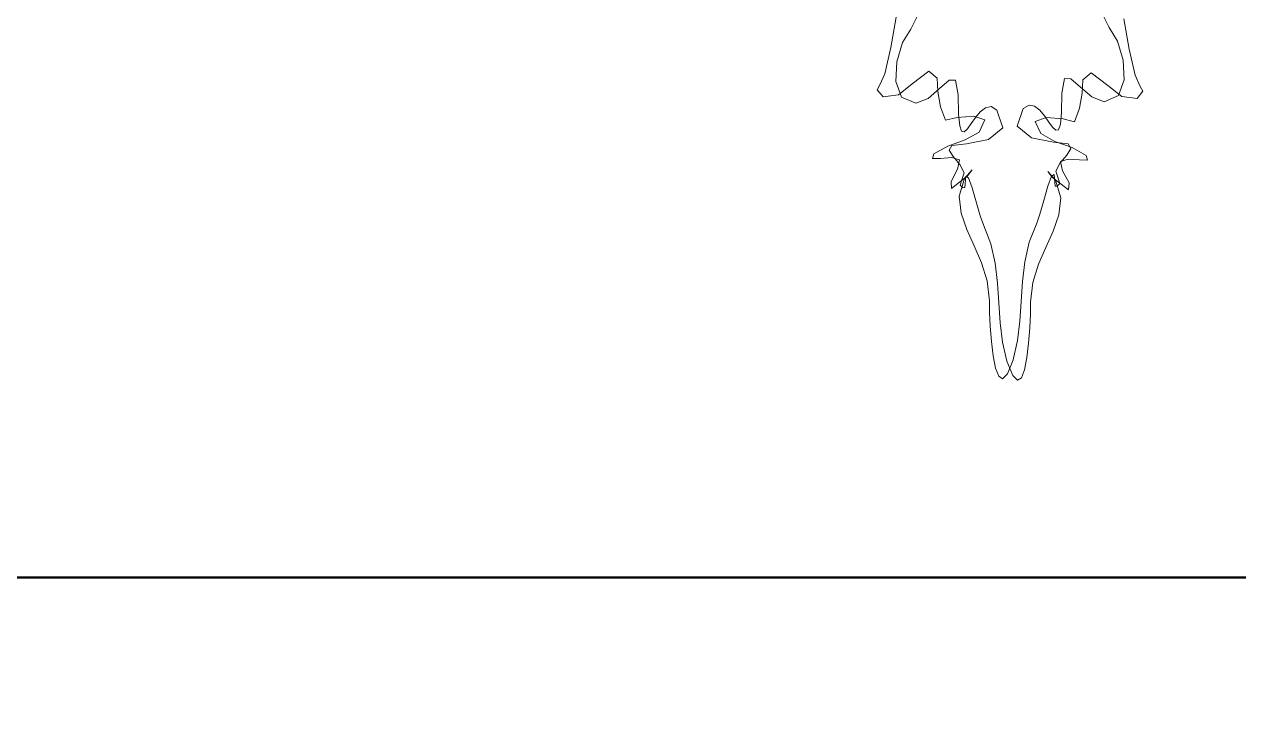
# Model space of a CAD drawing. Header units: centimetres. Extents: x -377343 to 693706, y 194584 to 813780.
# Drawn here: x 203699.6 to 203780.6, y 497769.9 to 497816.1 of the extents above; entities that cross this region are included whole.
import ezdxf

# ---------------------------------------------------------------- set-up
doc = ezdxf.new("R2010")
doc.units = ezdxf.units.CM
doc.layers.add('Legenda', color=252, linetype='Continuous', lineweight=20)
doc.layers.add('PIPA', color=11, linetype='Continuous')
doc.layers.add('TEXT', color=7, linetype='Continuous')

msp = doc.modelspace()

# ---------------------------------------------------------------- linework, layer by layer
at = {"layer": 'Legenda', "color": 1, "lineweight": 50}
msp.add_lwpolyline([(202636.04, 500582.743), (206006.733, 500582.743), (206006.733, 497779.182), (202636.04, 497779.182)], close=True, dxfattribs=at)
at = {"layer": 'PIPA', "lineweight": 35, "extrusion": (0, 0.816497, 0.57735), "elevation": 193451.324}
msp.add_lwpolyline([(-421704.212, -325591.681), (-159560.265, -63447.734), (377343.333, -600351.331), (-158232.47, -1135927.133), (-693706.405, -600453.199), (-454216.825, -360963.619)], dxfattribs=at)
at = {"layer": 'TEXT', "color": 2, "linetype": 'Continuous', "lineweight": 13}
for p, q in [((203759.242, 497816.776), (203758.742, 497815.809)), ((203759.242, 497816.776), (203758.742, 497815.809)), ((203771.483, 497816.882), (203771.984, 497815.915)), ((203771.483, 497816.882), (203771.984, 497815.915)), ((203757.415, 497814.577), (203757.762, 497816.599)), ((203757.415, 497814.577), (203757.762, 497816.599)), ((203773.31, 497814.471), (203772.964, 497816.493)), ((203773.31, 497814.471), (203772.964, 497816.493)), ((203758.742, 497815.809), (203758.183, 497814.904)), ((203758.742, 497815.809), (203758.183, 497814.904)), ((203771.984, 497815.915), (203772.543, 497815.01)), ((203771.984, 497815.915), (203772.543, 497815.01)), ((203757.005, 497812.83), (203757.415, 497814.577)), ((203757.005, 497812.83), (203757.415, 497814.577)), ((203758.183, 497814.904), (203757.807, 497813.627)), ((203758.183, 497814.904), (203757.807, 497813.627)), ((203772.543, 497815.01), (203772.919, 497813.733)), ((203772.543, 497815.01), (203772.919, 497813.733)), ((203773.72, 497812.724), (203773.31, 497814.471)), ((203773.72, 497812.724), (203773.31, 497814.471)), ((203757.807, 497813.627), (203757.745, 497812.306)), ((203757.807, 497813.627), (203757.745, 497812.306)), ((203772.919, 497813.733), (203772.981, 497812.412)), ((203772.919, 497813.733), (203772.981, 497812.412)), ((203756.669, 497812.086), (203757.005, 497812.83)), ((203756.669, 497812.086), (203757.005, 497812.83)), ((203759.952, 497812.995), (203758.83, 497812.153)), ((203759.952, 497812.995), (203758.83, 497812.153)), ((203760.498, 497812.536), (203759.952, 497812.995)), ((203760.498, 497812.536), (203759.952, 497812.995)), ((203770.228, 497812.43), (203770.774, 497812.889)), ((203770.228, 497812.43), (203770.774, 497812.889)), ((203770.774, 497812.889), (203771.896, 497812.047)), ((203770.774, 497812.889), (203771.896, 497812.047)), ((203774.056, 497811.98), (203773.72, 497812.724)), ((203774.056, 497811.98), (203773.72, 497812.724)), ((203756.49, 497811.761), (203756.669, 497812.086)), ((203756.49, 497811.761), (203756.669, 497812.086)), ((203757.745, 497812.306), (203758.126, 497811.272)), ((203757.745, 497812.306), (203758.126, 497811.272)), ((203758.83, 497812.153), (203757.908, 497811.41)), ((203758.83, 497812.153), (203757.908, 497811.41)), ((203760.544, 497811.631), (203760.498, 497812.536)), ((203760.544, 497811.631), (203760.498, 497812.536)), ((203760.654, 497811.83), (203761.293, 497812.386)), ((203760.654, 497811.83), (203761.293, 497812.386)), ((203761.293, 497812.386), (203761.732, 497812.396)), ((203761.293, 497812.386), (203761.732, 497812.396)), ((203761.732, 497812.396), (203761.895, 497811.417)), ((203761.732, 497812.396), (203761.895, 497811.417)), ((203768.994, 497812.502), (203768.831, 497811.523)), ((203768.994, 497812.502), (203768.831, 497811.523)), ((203769.433, 497812.492), (203768.994, 497812.502)), ((203769.433, 497812.492), (203768.994, 497812.502)), ((203770.071, 497811.936), (203769.433, 497812.492)), ((203770.071, 497811.936), (203769.433, 497812.492)), ((203770.834, 497811.278), (203770.071, 497811.936)), ((203770.834, 497811.278), (203770.071, 497811.936)), ((203770.182, 497811.525), (203770.228, 497812.43)), ((203770.182, 497811.525), (203770.228, 497812.43)), ((203771.896, 497812.047), (203772.818, 497811.304)), ((203771.896, 497812.047), (203772.818, 497811.304)), ((203772.981, 497812.412), (203772.6, 497811.378)), ((203772.981, 497812.412), (203772.6, 497811.378)), ((203774.236, 497811.655), (203774.056, 497811.98)), ((203774.236, 497811.655), (203774.056, 497811.98)), ((203756.886, 497811.285), (203756.49, 497811.761)), ((203756.886, 497811.285), (203756.49, 497811.761)), ((203757.908, 497811.41), (203756.886, 497811.285)), ((203757.908, 497811.41), (203756.886, 497811.285)), ((203758.126, 497811.272), (203759.08, 497810.854)), ((203758.126, 497811.272), (203759.08, 497810.854)), ((203759.08, 497810.854), (203759.891, 497811.172)), ((203759.08, 497810.854), (203759.891, 497811.172)), ((203759.891, 497811.172), (203760.654, 497811.83)), ((203759.891, 497811.172), (203760.654, 497811.83)), ((203760.715, 497810.626), (203760.544, 497811.631)), ((203760.715, 497810.626), (203760.544, 497811.631)), ((203761.895, 497811.417), (203761.922, 497810.132)), ((203761.895, 497811.417), (203761.922, 497810.132)), ((203768.831, 497811.523), (203768.803, 497810.238)), ((203768.831, 497811.523), (203768.803, 497810.238)), ((203770.011, 497810.52), (203770.182, 497811.525)), ((203770.011, 497810.52), (203770.182, 497811.525)), ((203771.646, 497810.96), (203770.834, 497811.278)), ((203771.646, 497810.96), (203770.834, 497811.278)), ((203772.6, 497811.378), (203771.646, 497810.96)), ((203772.6, 497811.378), (203771.646, 497810.96)), ((203772.818, 497811.304), (203773.84, 497811.179)), ((203772.818, 497811.304), (203773.84, 497811.179)), ((203773.84, 497811.179), (203774.236, 497811.655)), ((203773.84, 497811.179), (203774.236, 497811.655)), ((203761.061, 497809.721), (203760.715, 497810.626)), ((203761.061, 497809.721), (203760.715, 497810.626)), ((203763.06, 497809.905), (203763.379, 497810.29)), ((203763.06, 497809.905), (203763.379, 497810.29)), ((203763.379, 497810.29), (203763.725, 497810.56)), ((203763.379, 497810.29), (203763.725, 497810.56)), ((203763.725, 497810.56), (203764.095, 497810.628)), ((203763.725, 497810.56), (203764.095, 497810.628)), ((203764.095, 497810.628), (203764.485, 497810.404)), ((203764.095, 497810.628), (203764.485, 497810.404)), ((203764.485, 497810.404), (203764.885, 497809.219)), ((203764.485, 497810.404), (203764.885, 497809.219)), ((203766.241, 497810.51), (203765.84, 497809.325)), ((203766.241, 497810.51), (203765.84, 497809.325)), ((203766.631, 497810.734), (203766.241, 497810.51)), ((203766.631, 497810.734), (203766.241, 497810.51)), ((203767.001, 497810.666), (203766.631, 497810.734)), ((203767.001, 497810.666), (203766.631, 497810.734)), ((203767.347, 497810.396), (203767.001, 497810.666)), ((203767.347, 497810.396), (203767.001, 497810.666)), ((203767.666, 497810.011), (203767.347, 497810.396)), ((203767.666, 497810.011), (203767.347, 497810.396)), ((203769.665, 497809.615), (203770.011, 497810.52)), ((203769.665, 497809.615), (203770.011, 497810.52)), ((203761.825, 497809.915), (203761.061, 497809.721)), ((203761.825, 497809.915), (203761.061, 497809.721)), ((203762.947, 497810.003), (203761.825, 497809.915)), ((203762.947, 497810.003), (203761.825, 497809.915)), ((203761.922, 497810.132), (203762.002, 497809.35)), ((203761.922, 497810.132), (203762.002, 497809.35)), ((203762.519, 497809.144), (203762.772, 497809.494)), ((203762.519, 497809.144), (203762.772, 497809.494)), ((203762.772, 497809.494), (203763.06, 497809.905)), ((203762.772, 497809.494), (203763.06, 497809.905)), ((203763.69, 497809.753), (203762.947, 497810.003)), ((203763.69, 497809.753), (203762.947, 497810.003)), ((203763.313, 497808.933), (203763.69, 497809.753)), ((203763.313, 497808.933), (203763.69, 497809.753)), ((203767.036, 497809.647), (203767.779, 497809.897)), ((203767.036, 497809.647), (203767.779, 497809.897)), ((203767.413, 497808.827), (203767.036, 497809.647)), ((203767.413, 497808.827), (203767.036, 497809.647)), ((203767.954, 497809.6), (203767.666, 497810.011)), ((203767.954, 497809.6), (203767.666, 497810.011)), ((203767.779, 497809.897), (203768.901, 497809.809)), ((203767.779, 497809.897), (203768.901, 497809.809)), ((203768.207, 497809.25), (203767.954, 497809.6)), ((203768.207, 497809.25), (203767.954, 497809.6)), ((203768.803, 497810.238), (203768.724, 497809.456)), ((203768.803, 497810.238), (203768.724, 497809.456)), ((203768.901, 497809.809), (203769.665, 497809.615)), ((203768.901, 497809.809), (203769.665, 497809.615)), ((203762.002, 497809.35), (203762.13, 497808.984)), ((203762.002, 497809.35), (203762.13, 497808.984)), ((203762.13, 497808.984), (203762.304, 497808.945)), ((203762.13, 497808.984), (203762.304, 497808.945)), ((203762.304, 497808.945), (203762.519, 497809.144)), ((203762.304, 497808.945), (203762.519, 497809.144)), ((203762.375, 497808.403), (203763.313, 497808.933)), ((203762.375, 497808.403), (203763.313, 497808.933)), ((203764.885, 497809.219), (203763.934, 497808.435)), ((203764.885, 497809.219), (203763.934, 497808.435)), ((203765.84, 497809.325), (203766.791, 497808.541)), ((203765.84, 497809.325), (203766.791, 497808.541)), ((203768.351, 497808.297), (203767.413, 497808.827)), ((203768.351, 497808.297), (203767.413, 497808.827)), ((203768.422, 497809.051), (203768.207, 497809.25)), ((203768.422, 497809.051), (203768.207, 497809.25)), ((203768.596, 497809.09), (203768.422, 497809.051)), ((203768.596, 497809.09), (203768.422, 497809.051)), ((203768.724, 497809.456), (203768.596, 497809.09)), ((203768.724, 497809.456), (203768.596, 497809.09)), ((203760.273, 497807.469), (203761.211, 497807.999)), ((203760.273, 497807.469), (203761.211, 497807.999)), ((203761.211, 497807.999), (203762.375, 497808.403)), ((203761.211, 497807.999), (203762.375, 497808.403)), ((203761.487, 497808.038), (203761.294, 497807.734)), ((203761.487, 497808.038), (203761.294, 497807.734)), ((203762.458, 497808.151), (203761.487, 497808.038)), ((203762.458, 497808.151), (203761.487, 497808.038)), ((203763.934, 497808.435), (203762.458, 497808.151)), ((203763.934, 497808.435), (203762.458, 497808.151)), ((203766.791, 497808.541), (203768.268, 497808.257)), ((203766.791, 497808.541), (203768.268, 497808.257)), ((203768.268, 497808.257), (203769.239, 497808.144)), ((203768.268, 497808.257), (203769.239, 497808.144)), ((203769.515, 497807.893), (203768.351, 497808.297)), ((203769.515, 497807.893), (203768.351, 497808.297)), ((203769.431, 497807.84), (203769.155, 497807.399)), ((203769.431, 497807.84), (203769.155, 497807.399)), ((203769.239, 497808.144), (203769.431, 497807.84)), ((203769.239, 497808.144), (203769.431, 497807.84)), ((203770.453, 497807.363), (203769.515, 497807.893)), ((203770.453, 497807.363), (203769.515, 497807.893)), ((203760.188, 497807.169), (203760.273, 497807.469)), ((203760.188, 497807.169), (203760.273, 497807.469)), ((203760.73, 497807.177), (203760.188, 497807.169)), ((203760.73, 497807.177), (203760.188, 497807.169)), ((203761.473, 497807.234), (203760.73, 497807.177)), ((203761.473, 497807.234), (203760.73, 497807.177)), ((203761.294, 497807.734), (203761.571, 497807.293)), ((203761.294, 497807.734), (203761.571, 497807.293)), ((203761.988, 497807.08), (203761.473, 497807.234)), ((203761.988, 497807.08), (203761.473, 497807.234)), ((203761.571, 497807.293), (203762.008, 497806.767)), ((203761.571, 497807.293), (203762.008, 497806.767)), ((203761.849, 497806.456), (203761.988, 497807.08)), ((203761.849, 497806.456), (203761.988, 497807.08)), ((203769.155, 497807.399), (203768.718, 497806.873)), ((203769.155, 497807.399), (203768.718, 497806.873)), ((203768.738, 497806.974), (203769.253, 497807.128)), ((203768.738, 497806.974), (203769.253, 497807.128)), ((203769.253, 497807.128), (203769.995, 497807.071)), ((203769.253, 497807.128), (203769.995, 497807.071)), ((203769.995, 497807.071), (203770.538, 497807.063)), ((203769.995, 497807.071), (203770.538, 497807.063)), ((203770.538, 497807.063), (203770.453, 497807.363)), ((203770.538, 497807.063), (203770.453, 497807.363)), ((203761.424, 497805.638), (203761.849, 497806.456)), ((203761.424, 497805.638), (203761.849, 497806.456)), ((203762.008, 497806.767), (203762.294, 497806.209)), ((203762.008, 497806.767), (203762.294, 497806.209)), ((203762.333, 497805.83), (203762.829, 497806.406)), ((203762.333, 497805.83), (203762.829, 497806.406)), ((203762.829, 497806.406), (203762.525, 497806.005)), ((203762.829, 497806.406), (203762.525, 497806.005)), ((203768.393, 497805.724), (203767.896, 497806.3)), ((203767.896, 497806.3), (203768.201, 497805.899)), ((203768.393, 497805.724), (203767.896, 497806.3)), ((203767.896, 497806.3), (203768.201, 497805.899)), ((203768.718, 497806.873), (203768.432, 497806.316)), ((203768.718, 497806.873), (203768.432, 497806.316)), ((203768.432, 497806.316), (203768.606, 497805.78)), ((203768.432, 497806.316), (203768.606, 497805.78)), ((203768.877, 497806.35), (203768.738, 497806.974)), ((203768.877, 497806.35), (203768.738, 497806.974)), ((203769.302, 497805.532), (203768.877, 497806.35)), ((203769.302, 497805.532), (203768.877, 497806.35)), ((203761.449, 497805.171), (203761.424, 497805.638)), ((203761.449, 497805.171), (203761.424, 497805.638)), ((203762.525, 497806.005), (203761.449, 497805.171)), ((203762.525, 497806.005), (203761.449, 497805.171)), ((203761.962, 497804.654), (203762.333, 497805.83)), ((203761.962, 497804.654), (203762.333, 497805.83)), ((203762.12, 497805.674), (203762.028, 497805.382)), ((203762.12, 497805.674), (203762.028, 497805.382)), ((203762.294, 497806.209), (203762.12, 497805.674)), ((203762.294, 497806.209), (203762.12, 497805.674)), ((203762.345, 497805.224), (203762.414, 497805.986)), ((203762.345, 497805.224), (203762.414, 497805.986)), ((203762.414, 497805.986), (203762.591, 497805.883)), ((203762.414, 497805.986), (203762.591, 497805.883)), ((203762.591, 497805.883), (203762.838, 497805.21)), ((203762.591, 497805.883), (203762.838, 497805.21)), ((203768.134, 497805.989), (203767.888, 497805.316)), ((203768.134, 497805.989), (203767.888, 497805.316)), ((203768.312, 497806.092), (203768.134, 497805.989)), ((203768.312, 497806.092), (203768.134, 497805.989)), ((203768.201, 497805.899), (203769.277, 497805.065)), ((203768.201, 497805.899), (203769.277, 497805.065)), ((203768.38, 497805.33), (203768.312, 497806.092)), ((203768.38, 497805.33), (203768.312, 497806.092)), ((203768.764, 497804.548), (203768.393, 497805.724)), ((203768.764, 497804.548), (203768.393, 497805.724)), ((203768.697, 497805.488), (203768.514, 497805.321)), ((203768.697, 497805.488), (203768.514, 497805.321)), ((203768.606, 497805.78), (203768.697, 497805.488)), ((203768.606, 497805.78), (203768.697, 497805.488)), ((203769.277, 497805.065), (203769.302, 497805.532)), ((203769.277, 497805.065), (203769.302, 497805.532)), ((203762.112, 497803.511), (203761.962, 497804.654)), ((203762.112, 497803.511), (203761.962, 497804.654)), ((203762.028, 497805.382), (203762.212, 497805.215)), ((203762.028, 497805.382), (203762.212, 497805.215)), ((203762.212, 497805.215), (203762.345, 497805.224)), ((203762.212, 497805.215), (203762.345, 497805.224)), ((203762.838, 497805.21), (203763.113, 497804.264)), ((203762.838, 497805.21), (203763.113, 497804.264)), ((203767.888, 497805.316), (203767.613, 497804.37)), ((203767.888, 497805.316), (203767.613, 497804.37)), ((203768.514, 497805.321), (203768.38, 497805.33)), ((203768.514, 497805.321), (203768.38, 497805.33)), ((203763.113, 497804.264), (203763.375, 497803.344)), ((203763.113, 497804.264), (203763.375, 497803.344)), ((203767.613, 497804.37), (203767.351, 497803.45)), ((203767.613, 497804.37), (203767.351, 497803.45)), ((203768.614, 497803.405), (203768.764, 497804.548)), ((203768.614, 497803.405), (203768.764, 497804.548)), ((203762.487, 497802.419), (203762.112, 497803.511)), ((203762.487, 497802.419), (203762.112, 497803.511)), ((203763.375, 497803.344), (203763.584, 497802.746)), ((203763.375, 497803.344), (203763.584, 497802.746)), ((203767.351, 497803.45), (203767.142, 497802.852)), ((203767.351, 497803.45), (203767.142, 497802.852)), ((203768.238, 497802.313), (203768.614, 497803.405)), ((203768.238, 497802.313), (203768.614, 497803.405)), ((203762.975, 497801.332), (203762.487, 497802.419)), ((203762.975, 497801.332), (203762.487, 497802.419)), ((203763.584, 497802.746), (203764.085, 497801.473)), ((203763.584, 497802.746), (203764.085, 497801.473)), ((203767.142, 497802.852), (203766.641, 497801.579)), ((203767.142, 497802.852), (203766.641, 497801.579)), ((203767.75, 497801.226), (203768.238, 497802.313)), ((203767.75, 497801.226), (203768.238, 497802.313)), ((203764.085, 497801.473), (203764.379, 497800.17)), ((203764.085, 497801.473), (203764.379, 497800.17)), ((203766.641, 497801.579), (203766.347, 497800.276)), ((203766.641, 497801.579), (203766.347, 497800.276)), ((203763.463, 497800.208), (203762.975, 497801.332)), ((203763.463, 497800.208), (203762.975, 497801.332)), ((203767.263, 497800.102), (203767.75, 497801.226)), ((203767.263, 497800.102), (203767.75, 497801.226)), ((203763.839, 497799.003), (203763.463, 497800.208)), ((203763.839, 497799.003), (203763.463, 497800.208)), ((203764.379, 497800.17), (203764.535, 497798.849)), ((203764.379, 497800.17), (203764.535, 497798.849)), ((203766.347, 497800.276), (203766.19, 497798.955)), ((203766.347, 497800.276), (203766.19, 497798.955)), ((203766.887, 497798.897), (203767.263, 497800.102)), ((203766.887, 497798.897), (203767.263, 497800.102)), ((203763.989, 497797.672), (203763.839, 497799.003)), ((203763.989, 497797.672), (203763.839, 497799.003)), ((203766.19, 497798.955), (203766.103, 497797.628)), ((203766.19, 497798.955), (203766.103, 497797.628)), ((203764.535, 497798.849), (203764.623, 497797.522)), ((203764.535, 497798.849), (203764.623, 497797.522)), ((203766.737, 497797.566), (203766.887, 497798.897)), ((203766.737, 497797.566), (203766.887, 497798.897)), ((203764.002, 497796.907), (203763.989, 497797.672)), ((203764.002, 497796.907), (203763.989, 497797.672)), ((203764.623, 497797.522), (203764.71, 497796.202)), ((203764.623, 497797.522), (203764.71, 497796.202)), ((203766.103, 497797.628), (203766.016, 497796.308)), ((203766.103, 497797.628), (203766.016, 497796.308)), ((203766.724, 497796.801), (203766.737, 497797.566)), ((203766.724, 497796.801), (203766.737, 497797.566)), ((203764.045, 497795.962), (203764.002, 497796.907)), ((203764.045, 497795.962), (203764.002, 497796.907)), ((203766.681, 497795.856), (203766.724, 497796.801)), ((203766.681, 497795.856), (203766.724, 497796.801)), ((203764.122, 497794.949), (203764.045, 497795.962)), ((203764.122, 497794.949), (203764.045, 497795.962)), ((203764.71, 497796.202), (203764.866, 497794.899)), ((203764.71, 497796.202), (203764.866, 497794.899)), ((203766.016, 497796.308), (203765.859, 497795.005)), ((203766.016, 497796.308), (203765.859, 497795.005)), ((203766.604, 497794.843), (203766.681, 497795.856)), ((203766.604, 497794.843), (203766.681, 497795.856)), ((203764.238, 497793.981), (203764.122, 497794.949)), ((203764.238, 497793.981), (203764.122, 497794.949)), ((203764.866, 497794.899), (203765.161, 497793.625)), ((203764.866, 497794.899), (203765.161, 497793.625)), ((203765.859, 497795.005), (203765.565, 497793.731)), ((203765.859, 497795.005), (203765.565, 497793.731)), ((203766.487, 497793.875), (203766.604, 497794.843)), ((203766.487, 497793.875), (203766.604, 497794.843)), ((203764.398, 497793.169), (203764.238, 497793.981)), ((203764.398, 497793.169), (203764.238, 497793.981)), ((203765.161, 497793.625), (203765.541, 497792.689)), ((203765.161, 497793.625), (203765.541, 497792.689)), ((203765.565, 497793.731), (203765.185, 497792.795)), ((203765.565, 497793.731), (203765.185, 497792.795)), ((203766.328, 497793.063), (203766.487, 497793.875)), ((203766.328, 497793.063), (203766.487, 497793.875)), ((203764.606, 497792.626), (203764.398, 497793.169)), ((203764.606, 497792.626), (203764.398, 497793.169)), ((203764.867, 497792.464), (203764.606, 497792.626)), ((203764.867, 497792.464), (203764.606, 497792.626)), ((203765.185, 497792.795), (203764.867, 497792.464)), ((203765.185, 497792.795), (203764.867, 497792.464)), ((203765.541, 497792.689), (203765.859, 497792.358)), ((203765.541, 497792.689), (203765.859, 497792.358)), ((203765.859, 497792.358), (203766.12, 497792.52)), ((203765.859, 497792.358), (203766.12, 497792.52)), ((203766.12, 497792.52), (203766.328, 497793.063)), ((203766.12, 497792.52), (203766.328, 497793.063))]:
    msp.add_line(p, q, dxfattribs=at)

doc.saveas('drawing.dxf')
